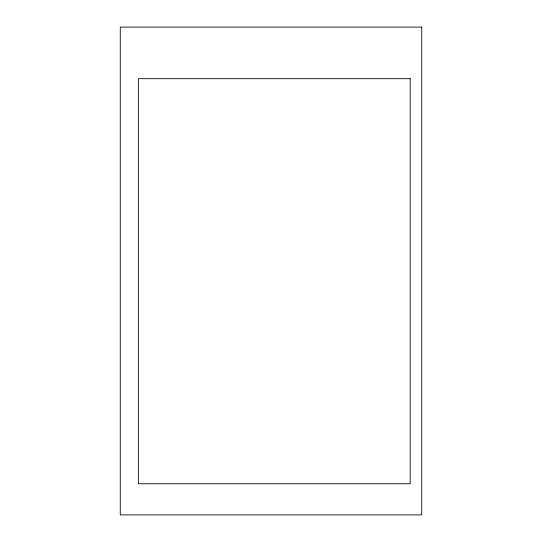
<?xml version="1.0" encoding="UTF-8"?>
<svg xmlns="http://www.w3.org/2000/svg" width="542" height="542" viewBox="0 0 542 542"><rect width="100%" height="100%" fill="white"/><g stroke="black" fill="none" stroke-linecap="round" stroke-linejoin="round"><path stroke-width="0.81" d="M421.737 27.1L120.263 27.1L120.263 514.9L421.737 514.9L421.737 27.1M410.186 78.705L138.366 78.705L138.366 483.769L410.186 483.769L410.186 78.705"/></g></svg>
